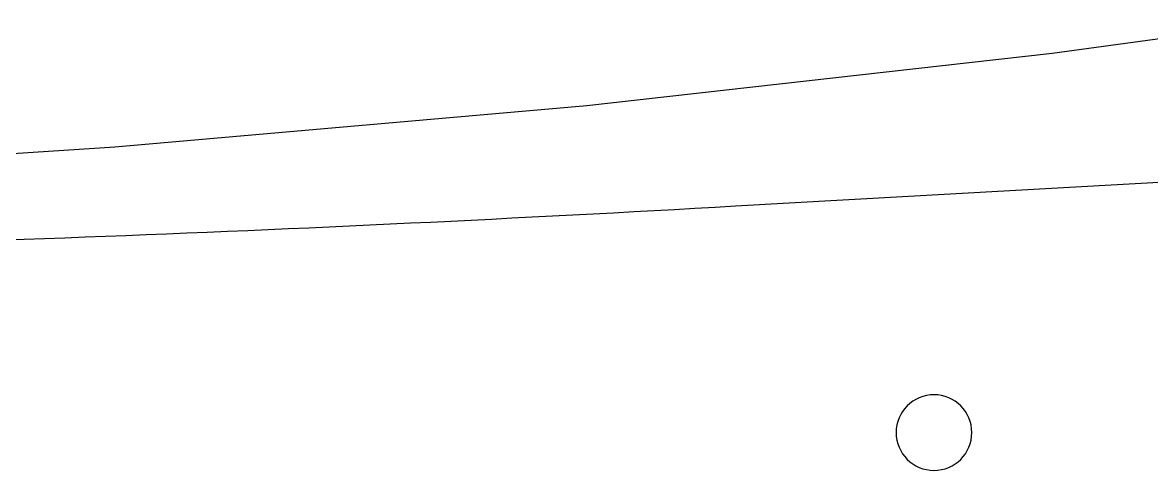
# Model space of a CAD drawing. Extents: x -770 to 754, y -86 to 233.
# Drawn here: x -566.51 to -521.76, y 54.43 to 72.19 of the extents above; entities that cross this region are included whole.
import ezdxf

# ---------------------------------------------------------------- set-up
doc = ezdxf.new("R2010")
doc.units = 0
doc.layers.add('2D_ACR_PLOT$CUT1', color=4, linetype='CONTINUOUS')
doc.layers.add('2D_ACR_PLOT$CUT2', color=3, linetype='CONTINUOUS')

msp = doc.modelspace()

# ---------------------------------------------------------------- linework, layer by layer
at = {"layer": '2D_ACR_PLOT$CUT1', "extrusion": (0, 0, -1)}
msp.add_circle((530.377, 55.93), 1.5, dxfattribs=at)
at = {"layer": '2D_ACR_PLOT$CUT2'}
for p, q in [((-525.686, 70.987, 25.2), (-516.804, 72.195, 25.2)), ((-544.132, 68.911, 25.2), (-525.686, 70.987, 25.2)), ((-562.843, 67.272, 25.2), (-544.132, 68.911, 25.2)), ((-581.045, 66.055, 25.2), (-562.843, 67.272, 25.2)), ((-520.44, 65.907), (-538.249, 64.906))]:
    msp.add_line(p, q, dxfattribs=at)
at = {"layer": '2D_ACR_PLOT$CUT2', "extrusion": (0, 0, -1)}
msp.add_arc((617.399, 1453.878), 1391.225, 266.738585, 268.863755, dxfattribs=at)

doc.saveas('drawing.dxf')
